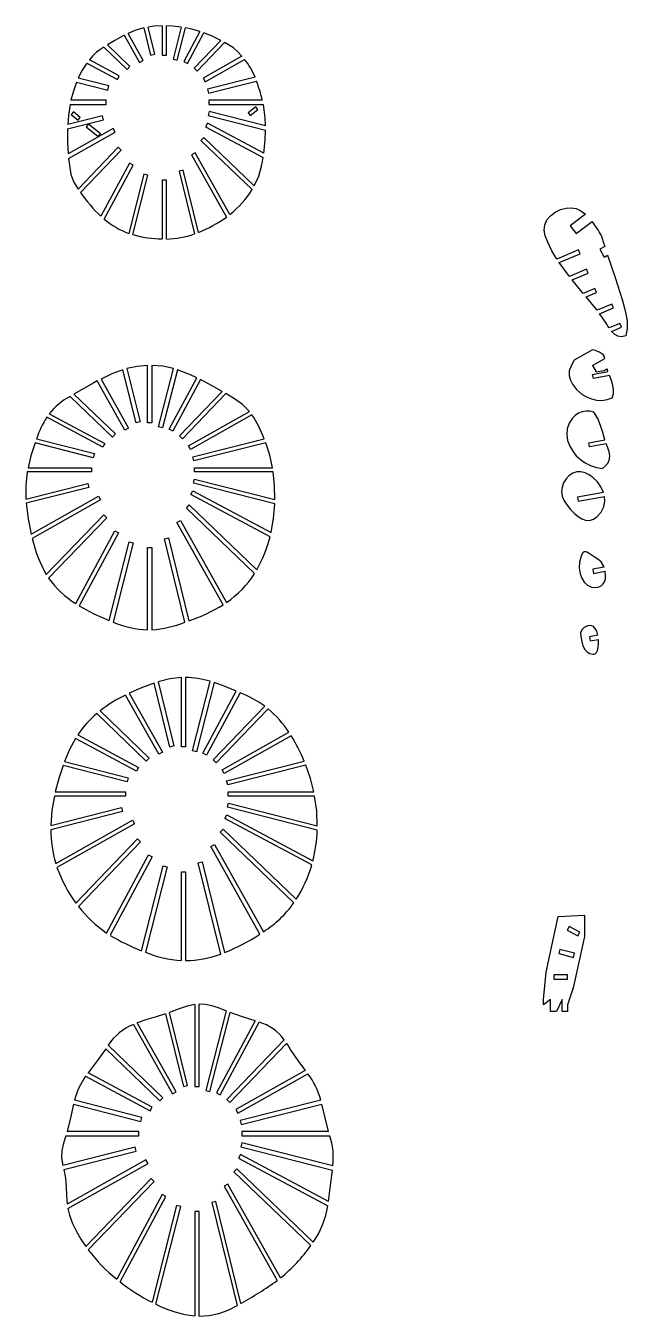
# Model space of a CAD drawing. Extents: x -2497 to 2877, y -2024 to 2358.
# Drawn here: x -2454 to -2023, y 554 to 1478 of the extents above; entities that cross this region are included whole.
import ezdxf

# ---------------------------------------------------------------- set-up
doc = ezdxf.new("R2010")
doc.units = 0
doc.layers.get('0').update_dxf_attribs({"linetype": 'CONTINUOUS'})

msp = doc.modelspace()

# ---------------------------------------------------------------- linework, layer by layer
at = {"color": 7, "linetype": 'CONTINUOUS'}
for p, q in [((-2383.75, 1471.55), (-2372.74, 1451.96)), ((-2370.12, 1453.43), (-2381.03, 1472.84)), ((-2369.64, 1476.73), (-2364.83, 1457.15)), ((-2361.91, 1457.86), (-2366.69, 1477.33)), ((-2356.52, 1478.28), (-2356.52, 1457.26)), ((-2353.52, 1457.26), (-2353.52, 1478.27)), ((-2342.88, 1477.29), (-2348.69, 1454.45)), ((-2345.78, 1453.71), (-2339.91, 1476.77)), ((-2329.6, 1474.16), (-2341.13, 1452.63)), ((-2338.48, 1451.21), (-2326.71, 1473.19)), ((-2398.29, 1462.97), (-2381.72, 1447.07)), ((-2379.64, 1449.23), (-2395.7, 1464.65)), ((-2314.51, 1467.87), (-2333.67, 1447.92)), ((-2331.51, 1445.84), (-2311.78, 1466.38)), ((-2410.57, 1451.56), (-2388.68, 1439.84)), ((-2387.26, 1442.48), (-2408.72, 1453.98)), ((-2372.74, 1451.96), (-2370.12, 1453.43)), ((-2364.83, 1457.15), (-2361.91, 1457.86)), ((-2356.52, 1457.26), (-2353.52, 1457.26)), ((-2348.69, 1454.45), (-2345.78, 1453.71)), ((-2341.13, 1452.63), (-2338.48, 1451.21)), ((-2299.4, 1456.51), (-2327.26, 1440.84)), ((-2325.79, 1438.23), (-2297.46, 1454.16)), ((-2388.68, 1439.84), (-2387.26, 1442.48)), ((-2381.72, 1447.07), (-2379.64, 1449.23)), ((-2333.67, 1447.92), (-2331.51, 1445.84)), ((-2417.97, 1437.99), (-2395.42, 1432.25)), ((-2394.68, 1435.16), (-2416.78, 1440.79)), ((-2395.42, 1432.25), (-2394.68, 1435.16)), ((-2327.26, 1440.84), (-2325.79, 1438.23)), ((-2290, 1441.51), (-2324.11, 1432.88)), ((-2323.38, 1429.97), (-2288.87, 1438.7)), ((-2396.66, 1425.01), (-2421.89, 1425.01)), ((-2396.66, 1422.01), (-2396.66, 1425.01)), ((-2324.11, 1432.88), (-2323.38, 1429.97)), ((-2284.79, 1425.01), (-2323.02, 1425.01)), ((-2323.02, 1425.01), (-2323.02, 1422.01)), ((-2422.49, 1422.01), (-2396.66, 1422.01)), ((-2420.17, 1416.69), (-2421.7, 1414.84)), ((-2421.7, 1414.84), (-2416.72, 1410.76)), ((-2415.2, 1412.61), (-2420.17, 1416.69)), ((-2322.87, 1416.87), (-2323.61, 1413.97)), ((-2323.02, 1422.01), (-2284.06, 1422.01)), ((-2282.59, 1406.62), (-2322.87, 1416.87)), ((-2289.42, 1420.27), (-2294.93, 1415.92)), ((-2294.93, 1415.92), (-2293.45, 1414.04)), ((-2293.45, 1414.04), (-2287.93, 1418.38)), ((-2287.93, 1418.38), (-2289.42, 1420.27)), ((-2424.31, 1404.43), (-2398.63, 1410.93)), ((-2399.37, 1413.84), (-2424.17, 1407.56)), ((-2416.72, 1410.76), (-2415.2, 1412.61)), ((-2409.42, 1407.87), (-2410.94, 1406.01)), ((-2410.94, 1406.01), (-2402.34, 1398.96)), ((-2400.82, 1400.82), (-2409.42, 1407.87)), ((-2398.63, 1410.93), (-2399.37, 1413.84)), ((-2324.02, 1408.61), (-2325.44, 1405.96)), ((-2325.44, 1405.96), (-2284.07, 1383.81)), ((-2283.6, 1386.96), (-2324.02, 1408.61)), ((-2323.61, 1413.97), (-2282.57, 1403.52)), ((-2391.67, 1404.63), (-2423.85, 1386.53)), ((-2423.56, 1383.25), (-2390.2, 1402.01)), ((-2402.34, 1398.96), (-2400.82, 1400.82)), ((-2390.2, 1402.01), (-2391.67, 1404.63)), ((-2326.67, 1398.37), (-2328.74, 1396.2)), ((-2328.74, 1396.2), (-2292.09, 1361.01)), ((-2290.55, 1363.69), (-2326.67, 1398.37)), ((-2387.98, 1391.35), (-2416.82, 1361.32)), ((-2415.09, 1358.78), (-2385.82, 1389.27)), ((-2385.82, 1389.27), (-2387.98, 1391.35)), ((-2332.91, 1387.26), (-2335.53, 1385.79)), ((-2308.09, 1343.11), (-2332.91, 1387.26)), ((-2380.07, 1379.93), (-2400.46, 1341.85)), ((-2398.14, 1339.83), (-2377.42, 1378.51)), ((-2377.42, 1378.51), (-2380.07, 1379.93)), ((-2335.53, 1385.79), (-2310.49, 1341.26)), ((-2369.67, 1372.08), (-2380.49, 1329.58)), ((-2377.63, 1328.65), (-2366.76, 1371.34)), ((-2366.76, 1371.34), (-2369.67, 1372.08)), ((-2341.55, 1374.94), (-2344.46, 1374.23)), ((-2344.46, 1374.23), (-2333.39, 1329.16)), ((-2330.56, 1330.22), (-2341.55, 1374.94)), ((-2356.52, 1367.79), (-2356.52, 1325.55)), ((-2353.52, 1367.79), (-2356.52, 1367.79)), ((-2353.52, 1325.54), (-2353.52, 1367.79)), ((-2053.15, 1343.26), (-2064.19, 1334.93)), ((-2064.19, 1334.93), (-2059.99, 1329.37)), ((-2059.99, 1329.37), (-2048.44, 1338.08)), ((-2058.18, 1317.69), (-2073.74, 1311.16)), ((-2072.03, 1308.62), (-2057.02, 1314.92)), ((-2057.02, 1314.92), (-2058.18, 1317.69)), ((-2039.43, 1320.06), (-2042.83, 1318.32)), ((-2042.83, 1318.32), (-2039.89, 1312.61)), ((-2039.89, 1312.61), (-2037.42, 1313.88)), ((-2064.59, 1298.73), (-2072.03, 1308.62)), ((-2052.37, 1303.86), (-2064.59, 1298.73)), ((-2051.21, 1301.09), (-2052.37, 1303.86)), ((-2062.65, 1296.29), (-2051.21, 1301.09)), ((-2054.79, 1286.58), (-2062.65, 1296.29)), ((-2046.57, 1290.03), (-2054.79, 1286.58)), ((-2052.8, 1284.16), (-2045.41, 1287.26)), ((-2045.41, 1287.26), (-2046.57, 1290.03)), ((-2044.95, 1274.44), (-2052.8, 1284.16)), ((-2034.41, 1278.86), (-2044.95, 1274.44)), ((-2043.08, 1271.97), (-2033.25, 1276.1)), ((-2033.25, 1276.1), (-2034.41, 1278.86)), ((-2028.6, 1265.03), (-2036.29, 1261.81)), ((-2034.46, 1259.32), (-2027.44, 1262.27)), ((-2027.44, 1262.27), (-2028.6, 1265.03)), ((-2048.16, 1246.07), (-2061.34, 1238.67)), ((-2048.07, 1234.84), (-2039.34, 1239.81)), ((-2375.3, 1193.75), (-2384.66, 1231.86)), ((-2381.78, 1232.73), (-2372.38, 1194.46)), ((-2366.99, 1193.86), (-2366.99, 1234.96)), ((-2363.99, 1234.97), (-2363.99, 1193.86)), ((-2359.16, 1191.05), (-2348.55, 1232.74)), ((-2345.67, 1231.89), (-2356.25, 1190.31)), ((-2048.11, 1228.55), (-2037.1, 1230.55)), ((-2048.07, 1234.84), (-2045.47, 1230.28)), ((-2045.47, 1230.28), (-2039.9, 1231.29)), ((-2039.9, 1231.29), (-2037.78, 1232.49)), ((-2383.21, 1188.56), (-2403.05, 1223.84)), ((-2400.36, 1225.19), (-2380.59, 1190.03)), ((-2351.6, 1189.23), (-2331.8, 1226.18)), ((-2329.12, 1224.84), (-2348.95, 1187.81)), ((-2047.57, 1225.6), (-2048.11, 1228.55)), ((-2035.98, 1227.71), (-2047.57, 1225.6)), ((-2392.19, 1183.67), (-2422.54, 1212.8)), ((-2419.89, 1214.42), (-2390.11, 1185.83)), ((-2344.14, 1184.51), (-2313.57, 1216.35)), ((-2310.88, 1214.82), (-2341.98, 1182.44)), ((-2337.73, 1177.44), (-2294.09, 1201.98)), ((-2399.15, 1176.44), (-2439.23, 1197.91)), ((-2437.48, 1200.37), (-2397.73, 1179.08)), ((-2372.38, 1194.46), (-2375.3, 1193.75)), ((-2363.99, 1193.86), (-2366.99, 1193.86)), ((-2292.27, 1199.56), (-2336.26, 1174.83)), ((-2390.11, 1185.83), (-2392.19, 1183.67)), ((-2380.59, 1190.03), (-2383.21, 1188.56)), ((-2356.25, 1190.31), (-2359.16, 1191.05)), ((-2348.95, 1187.81), (-2351.6, 1189.23)), ((-2341.98, 1182.44), (-2344.14, 1184.51)), ((-2405.89, 1168.85), (-2447.65, 1179.49)), ((-2446.65, 1182.33), (-2405.15, 1171.76)), ((-2397.73, 1179.08), (-2399.15, 1176.44)), ((-2336.26, 1174.83), (-2337.73, 1177.44)), ((-2334.58, 1169.48), (-2283.4, 1182.43)), ((-2282.33, 1179.6), (-2333.85, 1166.57)), ((-2050.92, 1179.57), (-2039.26, 1181.68)), ((-2050.38, 1176.61), (-2050.92, 1179.57)), ((-2038.27, 1178.81), (-2050.38, 1176.61)), ((-2405.15, 1171.76), (-2405.89, 1168.85)), ((-2333.85, 1166.57), (-2334.58, 1169.48)), ((-2407.13, 1158.61), (-2453.24, 1158.61)), ((-2452.69, 1161.61), (-2407.13, 1161.61)), ((-2407.13, 1161.61), (-2407.13, 1158.61)), ((-2333.49, 1161.61), (-2277.51, 1161.61)), ((-2333.49, 1158.61), (-2333.49, 1161.61)), ((-2277.03, 1158.61), (-2333.49, 1158.61)), ((-2454.18, 1139.22), (-2409.84, 1150.44)), ((-2409.1, 1147.53), (-2453.95, 1136.18)), ((-2409.84, 1150.44), (-2409.1, 1147.53)), ((-2334.08, 1150.57), (-2333.34, 1153.47)), ((-2275.88, 1135.75), (-2334.08, 1150.57)), ((-2333.34, 1153.47), (-2275.8, 1138.82)), ((-2450.42, 1114.08), (-2402.14, 1141.23)), ((-2400.67, 1138.61), (-2449.69, 1111.05)), ((-2402.14, 1141.23), (-2400.67, 1138.61)), ((-2335.91, 1142.56), (-2334.49, 1145.21)), ((-2279.21, 1112.2), (-2335.91, 1142.56)), ((-2334.49, 1145.21), (-2278.49, 1115.21)), ((-2040.35, 1143.95), (-2058.94, 1140.58)), ((-2058.94, 1140.58), (-2058.4, 1137.63)), ((-2058.4, 1137.63), (-2039.61, 1141.04)), ((-2439.59, 1085.11), (-2398.45, 1127.95)), ((-2398.45, 1127.95), (-2396.29, 1125.87)), ((-2339.21, 1132.8), (-2337.14, 1134.97)), ((-2290.38, 1085.92), (-2339.21, 1132.8)), ((-2337.14, 1134.97), (-2288.78, 1088.54)), ((-2396.29, 1125.87), (-2437.92, 1082.51)), ((-2346, 1122.39), (-2343.39, 1123.86)), ((-2312.9, 1063.52), (-2346, 1122.39)), ((-2343.39, 1123.86), (-2310.39, 1065.18)), ((-2418.49, 1064.33), (-2390.54, 1116.53)), ((-2387.89, 1115.11), (-2415.95, 1062.73)), ((-2390.54, 1116.53), (-2387.89, 1115.11)), ((-2354.93, 1110.83), (-2352.02, 1111.54)), ((-2340.22, 1050.96), (-2354.93, 1110.83)), ((-2352.02, 1111.54), (-2337.38, 1051.97)), ((-2394.52, 1052.2), (-2380.14, 1108.68)), ((-2377.23, 1107.93), (-2391.71, 1051.08)), ((-2380.14, 1108.68), (-2377.23, 1107.93)), ((-2366.99, 1045.47), (-2366.99, 1104.39)), ((-2366.99, 1104.39), (-2363.99, 1104.39)), ((-2363.99, 1104.39), (-2363.99, 1045.51)), ((-2039.94, 1090.34), (-2048.06, 1088.87)), ((-2048.06, 1088.87), (-2047.52, 1085.92)), ((-2047.52, 1085.92), (-2039.11, 1087.44)), ((-2044.33, 1041.63), (-2050.33, 1040.54)), ((-2050.33, 1040.54), (-2049.8, 1037.59)), ((-2049.8, 1037.59), (-2043.95, 1038.65)), ((-2359.45, 1008.26), (-2348.15, 962.29)), ((-2342.76, 961.69), (-2342.76, 1011.36)), ((-2339.76, 1011.42), (-2339.76, 961.69)), ((-2334.93, 958.88), (-2322.26, 1008.62)), ((-2319.39, 1007.75), (-2332.02, 958.14)), ((-2358.98, 956.39), (-2382.81, 998.78)), ((-2380.1, 1000.07), (-2356.36, 957.86)), ((-2351.07, 961.57), (-2362.31, 1007.35)), ((-2327.37, 957.06), (-2303.48, 1001.66)), ((-2300.71, 1000.46), (-2324.72, 955.64)), ((-2319.91, 952.34), (-2282.99, 990.79)), ((-2367.96, 951.5), (-2403.4, 985.52)), ((-2401.08, 987.46), (-2365.88, 953.66)), ((-2280.62, 988.93), (-2317.75, 950.27)), ((-2313.5, 945.27), (-2265.76, 972.12)), ((-2374.92, 944.27), (-2418.67, 967.7)), ((-2417.04, 970.23), (-2373.5, 946.91)), ((-2348.15, 962.29), (-2351.07, 961.57)), ((-2339.76, 961.69), (-2342.76, 961.69)), ((-2264.13, 969.59), (-2312.03, 942.66)), ((-2365.88, 953.66), (-2367.96, 951.5)), ((-2356.36, 957.86), (-2358.98, 956.39)), ((-2332.02, 958.14), (-2334.93, 958.88)), ((-2324.72, 955.64), (-2327.37, 957.06)), ((-2317.75, 950.27), (-2319.91, 952.34)), ((-2381.66, 936.68), (-2427.5, 948.35)), ((-2426.47, 951.19), (-2380.92, 939.59)), ((-2373.5, 946.91), (-2374.92, 944.27)), ((-2312.03, 942.66), (-2313.5, 945.27)), ((-2310.35, 937.31), (-2254.75, 951.38)), ((-2253.62, 948.57), (-2309.62, 934.4)), ((-2380.92, 939.59), (-2381.66, 936.68)), ((-2309.62, 934.4), (-2310.35, 937.31)), ((-2382.9, 926.44), (-2433.79, 926.44)), ((-2433.12, 929.44), (-2382.9, 929.44)), ((-2382.9, 929.44), (-2382.9, 926.44)), ((-2309.26, 929.44), (-2247.9, 929.44)), ((-2309.26, 926.44), (-2309.26, 929.44)), ((-2247.3, 926.44), (-2309.26, 926.44)), ((-2384.87, 915.36), (-2436.32, 902.34)), ((-2436.3, 905.44), (-2385.61, 918.27)), ((-2385.61, 918.27), (-2384.87, 915.36)), ((-2309.85, 918.4), (-2309.11, 921.3)), ((-2245.45, 902), (-2309.85, 918.4)), ((-2309.11, 921.3), (-2245.39, 905.08)), ((-2432.85, 878.16), (-2377.91, 909.06)), ((-2376.44, 906.44), (-2431.93, 875.24)), ((-2377.91, 909.06), (-2376.44, 906.44)), ((-2311.68, 910.39), (-2310.26, 913.04)), ((-2249.4, 877.04), (-2311.68, 910.39)), ((-2310.26, 913.04), (-2248.59, 880.01)), ((-2314.98, 900.63), (-2312.91, 902.8)), ((-2262.18, 849.93), (-2314.98, 900.63)), ((-2312.91, 902.8), (-2260.47, 852.45)), ((-2418.38, 849.79), (-2374.22, 895.78)), ((-2372.06, 893.7), (-2416.54, 847.37)), ((-2374.22, 895.78), (-2372.06, 893.7)), ((-2321.77, 890.22), (-2319.16, 891.69)), ((-2286.51, 827.51), (-2321.77, 890.22)), ((-2319.16, 891.69), (-2284, 829.17)), ((-2396.34, 828.28), (-2366.31, 884.36)), ((-2363.66, 882.94), (-2393.82, 826.64)), ((-2366.31, 884.36), (-2363.66, 882.94)), ((-2330.7, 878.66), (-2327.79, 879.37)), ((-2314.62, 813.21), (-2330.7, 878.66)), ((-2327.79, 879.37), (-2311.79, 814.26)), ((-2371.41, 815.62), (-2355.91, 876.5)), ((-2353, 875.76), (-2368.6, 814.51)), ((-2355.91, 876.5), (-2353, 875.76)), ((-2342.76, 808.6), (-2342.76, 872.22)), ((-2342.76, 872.22), (-2339.76, 872.22)), ((-2339.76, 872.22), (-2339.76, 808.53)), ((-2081.4, 800.27), (-2072.86, 840.03)), ((-2072.86, 840.03), (-2053.85, 841.06)), ((-2065.01, 833.07), (-2066.43, 830.42)), ((-2057.19, 828.88), (-2065.01, 833.07)), ((-2053.85, 841.06), (-2053.85, 825.89)), ((-2066.43, 830.42), (-2058.61, 826.24)), ((-2053.85, 825.89), (-2062.07, 788.93)), ((-2058.61, 826.24), (-2057.19, 828.88)), ((-2071.54, 816.42), (-2072.28, 813.52)), ((-2061.04, 813.75), (-2071.54, 816.42)), ((-2061.78, 810.84), (-2061.04, 813.75)), ((-2072.28, 813.52), (-2061.78, 810.84)), ((-2083.23, 780.57), (-2081.4, 800.27)), ((-2066.14, 798.26), (-2075.96, 798.26)), ((-2075.96, 798.26), (-2075.96, 795.26)), ((-2075.96, 795.26), (-2066.14, 795.26)), ((-2066.14, 795.26), (-2066.14, 798.26)), ((-2062.07, 788.93), (-2066.1, 776.74)), ((-2333.03, 777.01), (-2333.03, 718.34)), ((-2330.03, 718.34), (-2330.03, 777.25)), ((-2078.21, 780.57), (-2083.23, 776.74)), ((-2083.23, 776.74), (-2083.23, 780.57)), ((-2078.21, 772.17), (-2078.21, 780.57)), ((-2070.03, 780.57), (-2074.07, 772.17)), ((-2070.03, 772.17), (-2070.03, 780.57)), ((-2066.1, 776.74), (-2066.1, 772.17)), ((-2354.14, 770.37), (-2341.33, 718.23)), ((-2338.42, 718.95), (-2351.29, 771.36)), ((-2310.69, 772.5), (-2325.2, 715.53)), ((-2322.29, 714.79), (-2307.88, 771.4)), ((-2074.07, 772.17), (-2078.21, 772.17)), ((-2066.1, 772.17), (-2070.03, 772.17)), ((-2377.21, 762.79), (-2349.24, 713.04)), ((-2346.63, 714.52), (-2374.42, 763.94)), ((-2289.94, 765.41), (-2317.63, 713.71)), ((-2314.99, 712.3), (-2287.06, 764.44)), ((-2269.16, 751.72), (-2310.18, 709)), ((-2308.01, 706.92), (-2267.43, 749.19)), ((-2397.04, 745.42), (-2358.22, 708.15)), ((-2356.15, 710.32), (-2395.31, 747.92)), ((-2411.4, 725.68), (-2365.19, 700.92)), ((-2363.77, 703.57), (-2409.62, 728.13)), ((-2254, 729.91), (-2303.77, 701.93)), ((-2302.3, 699.31), (-2252.17, 727.5)), ((-2349.24, 713.04), (-2346.63, 714.52)), ((-2341.33, 718.23), (-2338.42, 718.95)), ((-2333.03, 718.34), (-2330.03, 718.34)), ((-2325.2, 715.53), (-2322.29, 714.79)), ((-2317.63, 713.71), (-2314.99, 712.3)), ((-2420.15, 705.62), (-2371.93, 693.34)), ((-2371.19, 696.24), (-2419.42, 708.52)), ((-2365.19, 700.92), (-2363.77, 703.57)), ((-2358.22, 708.15), (-2356.15, 710.32)), ((-2310.18, 709), (-2308.01, 706.92)), ((-2242.95, 708.55), (-2300.62, 693.96)), ((-2299.89, 691.06), (-2242.17, 705.66)), ((-2371.93, 693.34), (-2371.19, 696.24)), ((-2303.77, 701.93), (-2302.3, 699.31)), ((-2300.62, 693.96), (-2299.89, 691.06)), ((-2373.16, 686.1), (-2424.74, 686.1)), ((-2373.16, 683.1), (-2373.16, 686.1)), ((-2237.33, 686.1), (-2299.52, 686.1)), ((-2299.52, 686.1), (-2299.52, 683.1)), ((-2375.87, 674.93), (-2427.78, 661.79)), ((-2425.64, 683.1), (-2373.16, 683.1)), ((-2375.14, 672.02), (-2375.87, 674.93)), ((-2299.38, 677.96), (-2300.12, 675.05)), ((-2300.12, 675.05), (-2234.6, 658.37)), ((-2299.52, 683.1), (-2236.44, 683.1)), ((-2234.33, 661.4), (-2299.38, 677.96)), ((-2427.05, 658.88), (-2375.14, 672.02)), ((-2368.17, 665.71), (-2424.52, 634.03)), ((-2366.7, 663.1), (-2368.17, 665.71)), ((-2300.53, 669.69), (-2301.94, 667.05)), ((-2301.94, 667.05), (-2237.9, 632.75)), ((-2237.39, 635.88), (-2300.53, 669.69)), ((-2424.04, 630.86), (-2366.7, 663.1)), ((-2303.17, 659.45), (-2305.25, 657.29)), ((-2305.25, 657.29), (-2250.11, 604.35)), ((-2248.37, 606.84), (-2303.17, 659.45)), ((-2364.49, 652.44), (-2411.29, 603.69)), ((-2409.48, 601.25), (-2362.32, 650.36)), ((-2362.32, 650.36), (-2364.49, 652.44)), ((-2309.42, 648.34), (-2312.04, 646.87)), ((-2271.67, 581.2), (-2309.42, 648.34)), ((-2356.57, 641.01), (-2389.14, 580.21)), ((-2386.76, 578.31), (-2353.93, 639.59)), ((-2353.93, 639.59), (-2356.57, 641.01)), ((-2312.04, 646.87), (-2274.07, 579.36)), ((-2346.17, 633.16), (-2363.83, 563.79)), ((-2361.09, 562.43), (-2343.26, 632.42)), ((-2343.26, 632.42), (-2346.17, 633.16)), ((-2330.03, 628.87), (-2333.03, 628.87)), ((-2333.03, 628.87), (-2333.03, 553.91)), ((-2330.03, 553.77), (-2330.03, 628.87)), ((-2318.05, 636.03), (-2320.97, 635.31)), ((-2320.97, 635.31), (-2302.79, 561.33)), ((-2300.07, 562.83), (-2318.05, 636.03))]:
    msp.add_line(p, q, dxfattribs=at)
at = {"color": 7, "linetype": 'CONTINUOUS', "flags": 128}
for points in [[(-2383.75, 1471.55), (-2390.51, 1467.85), (-2395.7, 1464.65)], [(-2369.64, 1476.73), (-2376.1, 1474.84), (-2381.03, 1472.84)], [(-2356.52, 1478.28), (-2362.25, 1477.94), (-2366.69, 1477.33)], [(-2342.88, 1477.29), (-2348.83, 1478.01), (-2353.52, 1478.27)], [(-2329.6, 1474.16), (-2335.33, 1475.77), (-2339.91, 1476.77)], [(-2314.51, 1467.87), (-2321.24, 1471.06), (-2326.71, 1473.19)], [(-2398.29, 1462.97), (-2401.26, 1461.01), (-2403.58, 1459.46)], [(-2305.45, 1462.45), (-2308.96, 1464.71), (-2311.78, 1466.38)], [(-2299.4, 1456.51), (-2302.6, 1459.87), (-2305.45, 1462.45)], [(-2410.57, 1451.56), (-2414.31, 1445.69), (-2416.78, 1440.79)], [(-2403.58, 1459.46), (-2406.56, 1456.46), (-2408.72, 1453.98)], [(-2417.97, 1437.99), (-2420.42, 1430.84), (-2421.89, 1425.01)], [(-2422.49, 1422.01), (-2423.65, 1413.97), (-2424.17, 1407.56)], [(-2424.31, 1404.43), (-2424.29, 1394.35), (-2423.85, 1386.53)], [(-2283.6, 1386.96), (-2282.78, 1396.35), (-2282.57, 1403.52)], [(-2423.56, 1383.25), (-2422.81, 1376.67), (-2422.1, 1371.66)], [(-2290.55, 1363.69), (-2287.4, 1370.59), (-2285.37, 1377.79)], [(-2285.37, 1377.79), (-2284.58, 1381.06), (-2284.07, 1383.81)], [(-2422.1, 1371.66), (-2419.81, 1366.36), (-2416.82, 1361.32)], [(-2080.12, 1323.2), (-2082.01, 1327.71), (-2082.79, 1331.91), (-2082.44, 1335.76), (-2080.93, 1339.22), (-2078.34, 1342.25), (-2074.94, 1344.74), (-2071.11, 1346.6), (-2067.17, 1347.7), (-2063.45, 1347.95), (-2059.96, 1347.34), (-2056.5, 1345.77), (-2053.15, 1343.26)], [(-2073.74, 1311.16), (-2077.27, 1317.06), (-2080.12, 1323.2)], [(-2041.91, 1328.18), (-2040.55, 1323.62), (-2039.43, 1320.06)], [(-2037.42, 1313.88), (-2032.05, 1298.07), (-2026.91, 1282.11), (-2025.44, 1277), (-2024.2, 1271.84), (-2023.4, 1266.65), (-2023.32, 1261.42), (-2024.19, 1256.19)], [(-2024.19, 1256.19), (-2027.34, 1255.54), (-2029.99, 1255.93), (-2032.26, 1257.16), (-2034.21, 1259.02), (-2034.46, 1259.32)], [(-2039.34, 1239.81), (-2039.82, 1241.58), (-2040.51, 1242.72)], [(-2384.66, 1231.86), (-2392.58, 1228.82), (-2400.36, 1225.19)], [(-2366.99, 1234.96), (-2374.47, 1234.29), (-2381.78, 1232.73)], [(-2348.55, 1232.74), (-2356.17, 1234.34), (-2363.99, 1234.97)], [(-2331.8, 1226.18), (-2336.29, 1228.28), (-2345.67, 1231.89)], [(-2061.34, 1238.67), (-2063.34, 1235.03), (-2064.98, 1231.17)], [(-2064.98, 1231.17), (-2064.83, 1227.6), (-2064.03, 1224.42), (-2062.63, 1221.54), (-2059.56, 1217.66), (-2055.52, 1214.24), (-2052.38, 1212.36), (-2048.96, 1210.93), (-2045.32, 1210.07), (-2041.51, 1209.89), (-2037.69, 1210.43), (-2034.13, 1211.63)], [(-2037.1, 1230.55), (-2037.52, 1231.69), (-2037.78, 1232.49)], [(-2403.05, 1223.84), (-2405.46, 1222.59), (-2419.89, 1214.42)], [(-2313.57, 1216.35), (-2321.29, 1220.69), (-2329.12, 1224.84)], [(-2034.13, 1211.63), (-2033.23, 1214.5), (-2033.11, 1217.41), (-2033.6, 1220.51), (-2034.68, 1224.21), (-2035.98, 1227.71)], [(-2294.09, 1201.98), (-2298.96, 1206.95), (-2304.67, 1211.11), (-2310.88, 1214.82)], [(-2047.25, 1201.51), (-2050.07, 1202.09), (-2052.9, 1202.2), (-2055.65, 1201.77), (-2058.22, 1200.76), (-2060.54, 1199.19), (-2062.56, 1197.18), (-2064.93, 1193.54), (-2066.34, 1189.46), (-2066.66, 1185.25), (-2065.99, 1181.09), (-2064.5, 1177.11), (-2062.37, 1173.43), (-2059.78, 1170.18), (-2056.82, 1167.44), (-2053.45, 1165.16), (-2049.61, 1163.29), (-2045.29, 1161.84), (-2040.94, 1161.12)], [(-2039.26, 1181.68), (-2040.85, 1186.96), (-2042.43, 1192.01), (-2044.42, 1196.86), (-2047.25, 1201.51)], [(-2447.65, 1179.49), (-2450.63, 1170.07), (-2452.69, 1161.61)], [(-2277.51, 1161.61), (-2279.51, 1170.66), (-2282.33, 1179.6)], [(-2040.94, 1161.12), (-2038.79, 1163.05), (-2037.02, 1165.26), (-2036.01, 1167.7), (-2035.85, 1170.31), (-2036.33, 1173.1), (-2037.23, 1175.95), (-2038.27, 1178.81)], [(-2453.24, 1158.61), (-2454.28, 1148.96), (-2454.18, 1139.22)], [(-2275.8, 1138.82), (-2276.03, 1148.76), (-2277.03, 1158.61)], [(-2040.35, 1143.95), (-2042.14, 1147.86), (-2044.69, 1151.46), (-2047.89, 1154.58), (-2050.63, 1156.5), (-2053.54, 1157.89), (-2056.52, 1158.65), (-2059.48, 1158.64), (-2062.3, 1157.74), (-2064.88, 1156), (-2067.1, 1153.62), (-2068.85, 1150.81), (-2070.02, 1147.77), (-2070.47, 1144.7), (-2070, 1141.23), (-2068.57, 1137.96), (-2066.44, 1134.85), (-2063.83, 1131.84), (-2060.97, 1128.92), (-2058.44, 1126.75), (-2055.82, 1125.05), (-2053.11, 1124.04), (-2050.34, 1123.91), (-2047.57, 1124.8), (-2044.96, 1126.52), (-2042.03, 1129.76), (-2040.11, 1133.59), (-2039.39, 1137.66), (-2039.61, 1141.04)], [(-2453.95, 1136.18), (-2452.54, 1125.09), (-2450.42, 1114.08)], [(-2278.49, 1115.21), (-2276.71, 1125.43), (-2275.88, 1135.75)], [(-2039.94, 1090.34), (-2040.35, 1091.31), (-2042.09, 1094.13), (-2044.3, 1096.18), (-2046.91, 1097.86), (-2049.86, 1099.71), (-2052.15, 1101.13), (-2053, 1101.44), (-2053.79, 1101.5), (-2054.33, 1101.32), (-2054.81, 1100.94), (-2055.25, 1100.41), (-2056.3, 1098.3), (-2057.51, 1094), (-2057.69, 1089.88), (-2056.97, 1085.68), (-2055.84, 1082.53), (-2054.15, 1079.69), (-2051.82, 1077.48), (-2048.81, 1076.18), (-2046.54, 1075.9), (-2044.31, 1076.13), (-2042.29, 1076.86), (-2040.69, 1078.12), (-2039.6, 1079.85), (-2038.98, 1081.94), (-2038.78, 1084.25), (-2039.11, 1087.44)], [(-2415.95, 1062.73), (-2405.48, 1057.05), (-2394.52, 1052.2)], [(-2044.33, 1041.63), (-2045.15, 1044.52), (-2046.43, 1046.8), (-2047.47, 1047.82), (-2048.7, 1048.44), (-2050.14, 1048.63), (-2051.74, 1048.35), (-2054.08, 1047.23), (-2055.88, 1045.46), (-2056.67, 1043.28), (-2056.58, 1040.86), (-2056.08, 1038.37), (-2055.55, 1035.94), (-2054.9, 1033.66), (-2053.72, 1031.54), (-2052.04, 1029.87), (-2049.99, 1028.62), (-2047.94, 1028.08), (-2046.92, 1028.17), (-2046.07, 1028.61), (-2045.38, 1029.34), (-2044.83, 1030.34), (-2044.14, 1032.9), (-2043.89, 1035.93), (-2043.95, 1038.65)], [(-2342.76, 1011.36), (-2351.13, 1010.34), (-2359.45, 1008.26)], [(-2303.48, 1001.66), (-2311.4, 1004.9), (-2319.39, 1007.75)], [(-2362.31, 1007.35), (-2371.3, 1003.96), (-2380.1, 1000.07)], [(-2418.67, 967.7), (-2422.96, 959.67), (-2426.47, 951.19)], [(-2427.5, 948.35), (-2430.58, 938.96), (-2433.12, 929.44)], [(-2247.9, 929.44), (-2250.37, 939.1), (-2253.62, 948.57)], [(-2433.79, 926.44), (-2435.54, 916), (-2436.3, 905.44)], [(-2245.39, 905.08), (-2245.83, 915.79), (-2247.3, 926.44)], [(-2333.03, 777.01), (-2338.66, 775.79), (-2344.33, 773.91), (-2350.01, 771.82), (-2351.29, 771.36)], [(-2310.69, 772.5), (-2311.61, 772.86), (-2316.3, 774.6), (-2320.91, 776.02), (-2325.47, 776.97), (-2330.03, 777.25)], [(-2354.14, 770.37), (-2360.87, 768.26), (-2367.64, 766.26), (-2374.42, 763.94)], [(-2289.94, 765.41), (-2298.97, 768.2), (-2307.88, 771.4)], [(-2397.04, 745.42), (-2403.13, 736.63), (-2409.62, 728.13)], [(-2420.15, 705.62), (-2422.28, 695.8), (-2424.74, 686.1)], [(-2237.33, 686.1), (-2239.81, 695.88), (-2242.17, 705.66)], [(-2425.64, 683.1), (-2427.21, 677.76), (-2428.36, 672.43), (-2428.64, 667.11), (-2427.78, 661.79)], [(-2427.05, 658.88), (-2425.86, 652.75), (-2425.34, 646.52), (-2425.05, 640.26), (-2424.52, 634.03)], [(-2237.39, 635.88), (-2236.12, 645.49), (-2234.6, 658.37)], [(-2424.04, 630.86), (-2422.91, 626.06), (-2420.78, 620.11), (-2418.03, 614.4), (-2414.84, 608.92), (-2411.29, 603.69)], [(-2330.03, 553.77), (-2322.92, 554.16), (-2315.97, 555.69), (-2309.25, 558.17), (-2302.79, 561.33)]]:
    msp.add_lwpolyline(points, dxfattribs=at)
at = {"color": 7, "linetype": 'CONTINUOUS'}
for centre, radius, start, end in [((-2342.63, 1419.01), 57.24, 23.14429, 37.88305), ((-2428.86, 1389.6), 148.35, 13.80838, 19.32697), ((-2355.5, 1407.39), 72.92, 359.39014, 11.56577), ((-2351.75, 1398.2), 70.29, 308.39684, 328.06408), ((-2331.73, 1415.99), 101.1, 214.45941, 227.16698), ((-2365, 1416.52), 92.92, 291.75618, 305.9162), ((-2360.58, 1384.21), 58.14, 229.75308, 249.97493), ((-2116.12, 1286.31), 85.22, 29.43521, 37.41719), ((-2355.38, 1406.78), 81.24, 254.10518, 269.19382), ((-2354.26, 1387.5), 61.97, 270.68788, 289.68811), ((-2166.86, 1181.91), 153.08, 31.46325, 36.03982), ((-2052.41, 1225.99), 20.53, 54.5609, 78.04608), ((-2396.78, 1166.66), 52.84, 119.17004, 140.36557), ((-2375.86, 1158.16), 74.8, 147.90069, 161.1499), ((-2366.35, 1150.39), 88.92, 21.12038, 33.57654), ((-2353.23, 1133.67), 99.08, 193.19914, 209.3514), ((-2369.56, 1135), 93.18, 330.09672, 345.83715), ((-2382.77, 1121.99), 67.83, 215.59724, 238.21725), ((-2350.06, 1123.45), 70.49, 304.24287, 327.83062), ((-2376.6, 1166.82), 121.37, 288.85375, 301.6607), ((-2364.35, 1114.38), 68.96, 246.63177, 267.8088), ((-2370.21, 1127.2), 81.92, 274.35305, 291.471), ((-2341.28, 945.8), 65.64, 73.15761, 88.67091), ((-2341.8, 912.22), 95.79, 115.35158, 128.23411), ((-2333.75, 918.88), 88.02, 54.78831, 67.95793), ((-2352.65, 926.54), 77.81, 130.7114, 145.84298), ((-2330.19, 930.15), 76.9, 33.07947, 49.8613), ((-2371.03, 903.06), 125.92, 22.56176, 31.8942), ((-2346.93, 902.83), 89.39, 180.31255, 196.01918), ((-2349.7, 905.67), 104.31, 345.75846, 357.98275), ((-2343.08, 906.24), 94.11, 199.23717, 216.85953), ((-2337.51, 901.93), 91.56, 327.28825, 344.22188), ((-2345.63, 902.16), 89.61, 217.69188, 235.53371), ((-2327.06, 896.3), 79.74, 302.67774, 324.44969), ((-2313.12, 962.43), 157.96, 239.27812, 248.34574), ((-2365.37, 947.17), 143.3, 291.95637, 303.38766), ((-2337.3, 891.83), 83.42, 247.96308, 266.24437), ((-2341, 885), 76.48, 270.92758, 290.17397), ((-2361.58, 725.33), 40.59, 112.64586, 146.1825), ((-2296.17, 732.67), 33.05, 35.19876, 74.00222), ((-2121.05, 836.83), 170.61, 210.91146, 218.80816), ((-2369.89, 695.84), 51.12, 144.29132, 165.63478), ((-2295.2, 694.86), 54.01, 14.6855, 37.17952), ((-2281.96, 667.71), 48.05, 352.45214, 18.68173), ((-2296.59, 641.4), 59.33, 324.36896, 351.61454), ((-2310.88, 676.23), 123.87, 217.25137, 230.81589), ((-2345.47, 671.5), 116.63, 309.25877, 324.84541), ((-2298.55, 692.21), 144.07, 232.24527, 243.05171), ((-2446.86, 822.46), 298.25, 299.48283, 305.40356), ((-2324.25, 633.34), 79.91, 242.54916, 263.69399)]:
    msp.add_arc(centre, radius, start, end, dxfattribs=at)

doc.saveas('drawing.dxf')
